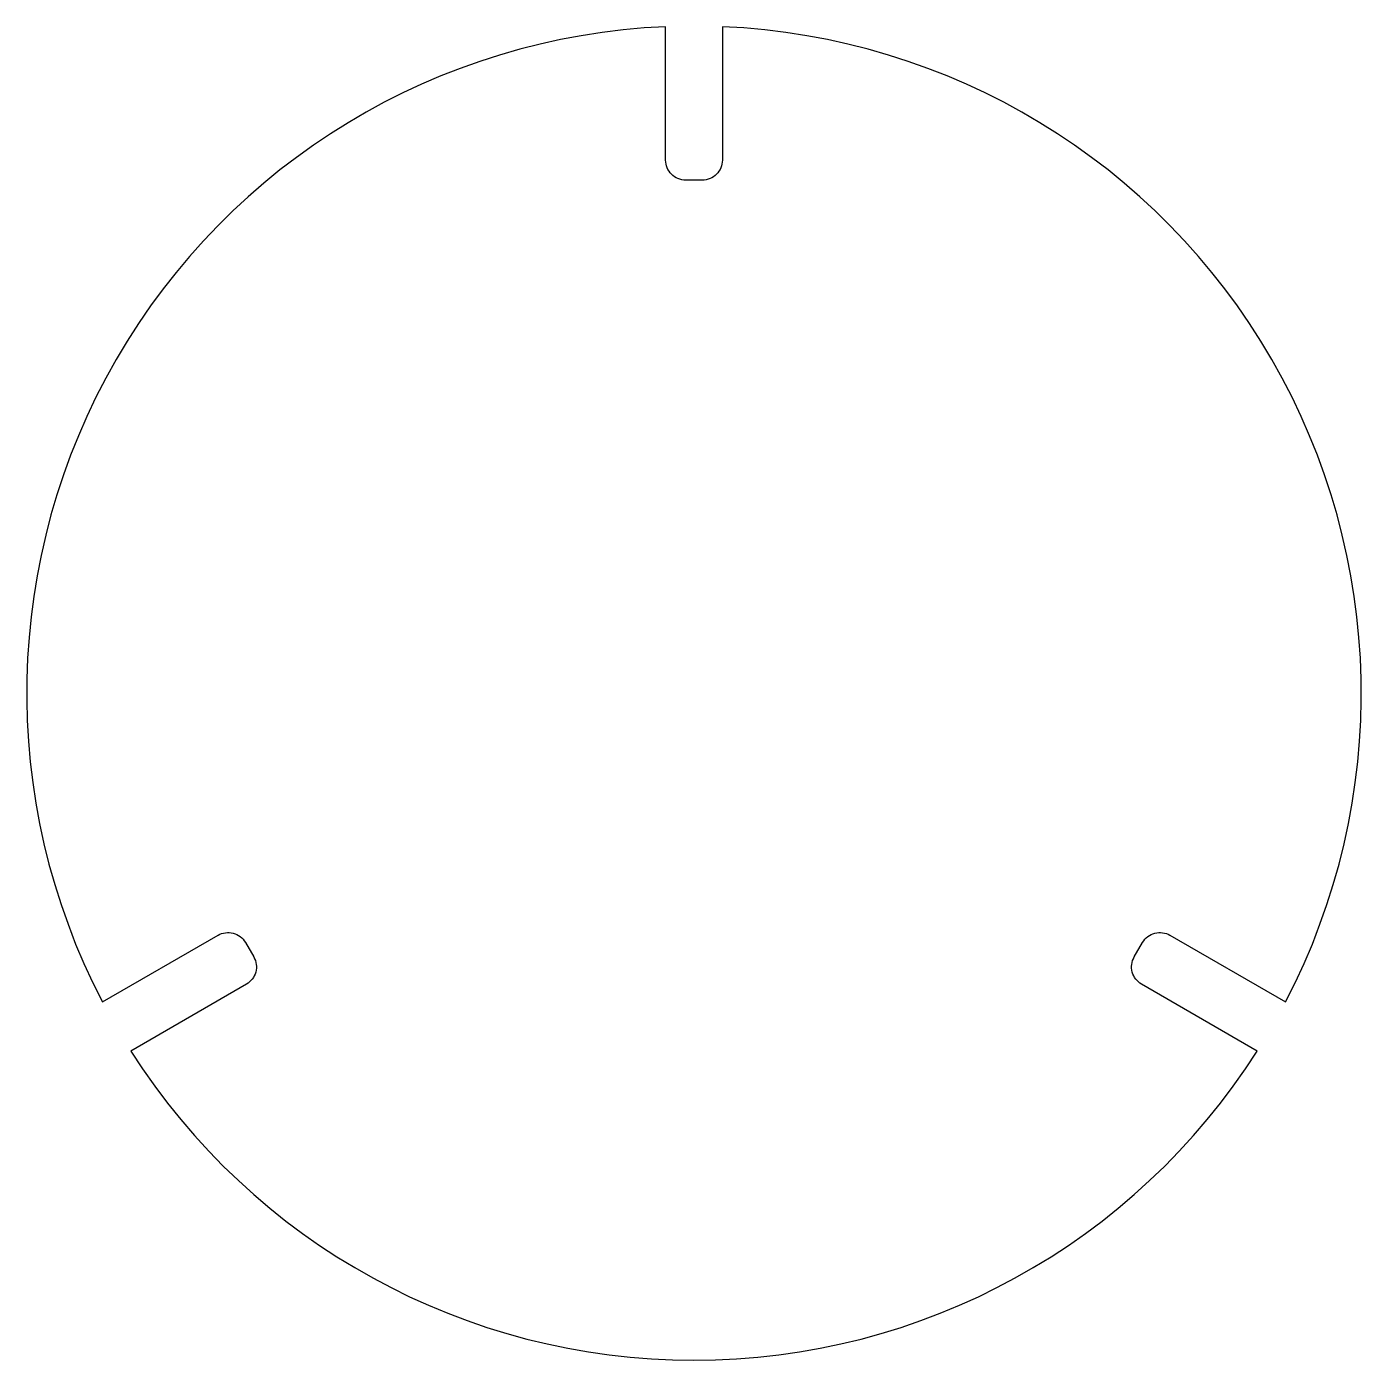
# Model space of a CAD drawing. Header units: millimetres. Extents: x -20 to 20, y -20 to 20.
import ezdxf

# ---------------------------------------------------------------- set-up
doc = ezdxf.new("R2010")
doc.units = ezdxf.units.MM
doc.layers.get('0').update_dxf_attribs({"linetype": 'CONTINUOUS'})

msp = doc.modelspace()

# ---------------------------------------------------------------- linework, layer by layer
msp.add_lwpolyline([(0.85, 19.982), (0.85, 15.982, -0.414214), (0.25, 15.382), (-0.25, 15.382, -0.414214), (-0.85, 15.982), (-0.85, 19.982, 0.549348), (-17.73, -9.255), (-14.266, -7.255, -0.414214), (-13.446, -7.474), (-13.196, -7.907, -0.414214), (-13.416, -8.727), (-16.88, -10.727, 0.549348), (16.88, -10.727), (13.416, -8.727, -0.414214), (13.196, -7.907), (13.446, -7.474, -0.414214), (14.266, -7.255), (17.73, -9.255, 0.549348)], format="xyb", close=True)
msp.add_arc((0, 0), 20, -27.5642, 87.5642)

doc.saveas('drawing.dxf')
